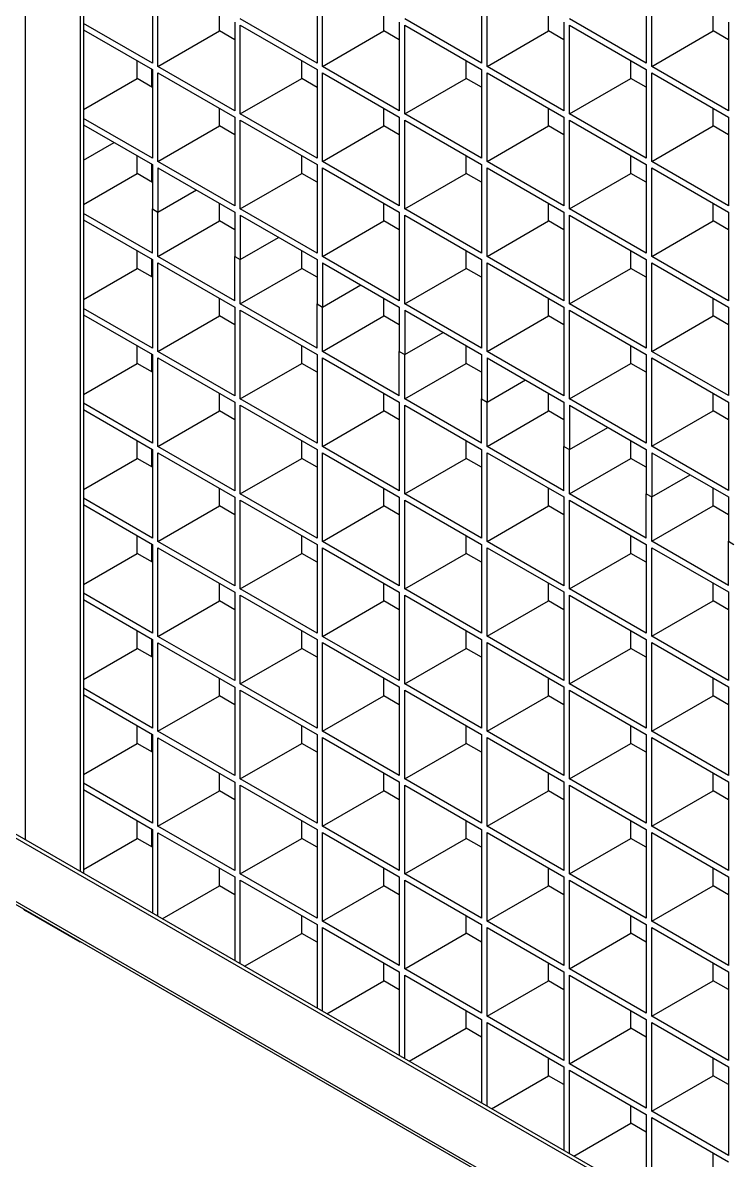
# Model space of a CAD drawing. Header units: millimetres. Extents: x -2042 to 12482, y -7966 to 2297.
# Drawn here: x 3027.5 to 3255.1, y -7031.4 to -6665.9 of the extents above; entities that cross this region are included whole.
import ezdxf

# ---------------------------------------------------------------- set-up
doc = ezdxf.new("R2010")
doc.units = ezdxf.units.MM

msp = doc.modelspace()

# ---------------------------------------------------------------- linework, layer by layer
at = {"linetype": 'Continuous'}
for p, q in [((3028.32, -4239.45), (3028.32, -6928.34)), ((3045.94, -4249.62), (3045.94, -6938.51)), ((3047, -4250.23), (3047, -6939.12)), ((-72.61, -5138.21), (3662.6, -7294.5)), ((-73.67, -5138.82), (3661.55, -7295.11)), ((-73.67, -5159.16), (3661.55, -7315.46)), ((-73.05, -5160.53), (3662.17, -7316.83)), ((3069.2, -6650.41), (3069.2, -6678.9)), ((3070.96, -6679.91), (3070.96, -6651.43)), ((3122.05, -6650.41), (3122.05, -6678.89)), ((3123.82, -6679.91), (3123.82, -6651.42)), ((3174.91, -6650.4), (3174.91, -6678.89)), ((3176.67, -6679.9), (3176.67, -6651.42)), ((3227.77, -6650.4), (3227.77, -6678.88)), ((3229.53, -6679.9), (3229.53, -6651.41)), ((3069.2, -6678.9), (3047, -6666.08)), ((3090.69, -6668.52), (3090.69, -6662.82)), ((3095.63, -6665.67), (3095.63, -6694.15)), ((3122.05, -6678.89), (3097.39, -6664.65)), ((3143.55, -6668.52), (3143.55, -6662.82)), ((3148.48, -6665.66), (3148.48, -6694.15)), ((3174.91, -6678.89), (3150.25, -6664.65)), ((3196.41, -6668.51), (3196.41, -6662.81)), ((3201.34, -6665.66), (3201.34, -6694.14)), ((3227.77, -6678.88), (3203.1, -6664.64)), ((3249.26, -6668.51), (3249.26, -6662.81)), ((3254.2, -6665.65), (3254.2, -6694.14)), ((3047, -6668.12), (3069.2, -6680.93)), ((3070.96, -6679.91), (3090.69, -6668.52)), ((3095.63, -6671.37), (3090.69, -6668.52)), ((3097.39, -6695.17), (3097.39, -6666.69)), ((3097.39, -6666.69), (3122.05, -6680.93)), ((3123.82, -6679.91), (3143.55, -6668.52)), ((3148.48, -6671.36), (3143.55, -6668.52)), ((3150.25, -6695.17), (3150.25, -6666.68)), ((3150.25, -6666.68), (3174.91, -6680.92)), ((3176.67, -6679.9), (3196.41, -6668.51)), ((3201.34, -6671.36), (3196.41, -6668.51)), ((3203.1, -6695.16), (3203.1, -6666.68)), ((3203.1, -6666.68), (3227.77, -6680.92)), ((3229.53, -6679.9), (3249.26, -6668.51)), ((3254.2, -6671.35), (3249.26, -6668.51)), ((3064.26, -6683.78), (3064.26, -6678.08)), ((3068.85, -6680.73), (3068.85, -6686.43)), ((3095.63, -6694.15), (3070.96, -6679.91)), ((3117.12, -6683.78), (3117.12, -6678.08)), ((3148.48, -6694.15), (3123.82, -6679.91)), ((3169.98, -6683.77), (3169.98, -6678.07)), ((3201.34, -6694.14), (3176.67, -6679.9)), ((3222.84, -6683.77), (3222.84, -6678.07)), ((3254.2, -6694.14), (3229.53, -6679.9)), ((3047, -6693.75), (3064.26, -6683.78)), ((3069.2, -6686.63), (3064.26, -6683.78)), ((3069.2, -6680.93), (3069.2, -6709.41)), ((3070.96, -6710.43), (3070.96, -6681.95)), ((3070.96, -6681.95), (3095.63, -6696.19)), ((3097.39, -6695.17), (3117.12, -6683.78)), ((3122.05, -6686.63), (3117.12, -6683.78)), ((3122.05, -6680.93), (3122.05, -6709.41)), ((3123.82, -6710.43), (3123.82, -6681.94)), ((3123.82, -6681.94), (3148.48, -6696.18)), ((3150.25, -6695.17), (3169.98, -6683.77)), ((3174.91, -6686.62), (3169.98, -6683.77)), ((3174.91, -6680.92), (3174.91, -6709.4)), ((3176.67, -6710.42), (3176.67, -6681.94)), ((3176.67, -6681.94), (3201.34, -6696.18)), ((3203.1, -6695.16), (3222.84, -6683.77)), ((3227.77, -6686.62), (3222.84, -6683.77)), ((3227.77, -6680.92), (3227.77, -6709.4)), ((3229.53, -6710.42), (3229.53, -6681.93)), ((3229.53, -6681.93), (3254.2, -6696.17)), ((3090.69, -6699.04), (3090.69, -6693.34)), ((3122.05, -6709.41), (3097.39, -6695.17)), ((3143.55, -6699.04), (3143.55, -6693.33)), ((3174.91, -6709.4), (3150.25, -6695.17)), ((3196.41, -6699.03), (3196.41, -6693.33)), ((3227.77, -6709.4), (3203.1, -6695.16)), ((3249.26, -6699.03), (3249.26, -6693.32)), ((3069.2, -6709.41), (3047, -6696.6)), ((3047, -6698.63), (3069.2, -6711.45)), ((3070.96, -6710.43), (3090.69, -6699.04)), ((3095.63, -6701.89), (3090.69, -6699.04)), ((3095.63, -6696.19), (3095.63, -6724.67)), ((3097.39, -6725.69), (3097.39, -6697.2)), ((3097.39, -6697.2), (3122.05, -6711.44)), ((3123.82, -6710.43), (3143.55, -6699.04)), ((3148.48, -6701.88), (3143.55, -6699.04)), ((3148.48, -6696.18), (3148.48, -6724.67)), ((3150.25, -6725.68), (3150.25, -6697.2)), ((3150.25, -6697.2), (3174.91, -6711.44)), ((3176.67, -6710.42), (3196.41, -6699.03)), ((3201.34, -6701.88), (3196.41, -6699.03)), ((3201.34, -6696.18), (3201.34, -6724.66)), ((3203.1, -6725.68), (3203.1, -6697.19)), ((3203.1, -6697.19), (3227.77, -6711.43)), ((3229.53, -6710.42), (3249.26, -6699.03)), ((3254.2, -6701.87), (3249.26, -6699.03)), ((3254.2, -6696.17), (3254.2, -6724.66)), ((3047, -6710.03), (3056.87, -6704.33)), ((3064.26, -6714.3), (3064.26, -6708.6)), ((3117.12, -6714.3), (3117.12, -6708.6)), ((3169.98, -6714.29), (3169.98, -6708.59)), ((3222.84, -6714.29), (3222.84, -6708.59)), ((3068.85, -6711.25), (3068.85, -6716.95)), ((3069.2, -6711.45), (3069.2, -6725.69)), ((3095.63, -6724.67), (3070.96, -6710.43)), ((3070.96, -6712.47), (3095.63, -6726.71)), ((3070.96, -6712.47), (3070.96, -6726.71)), ((3122.05, -6711.44), (3122.05, -6739.93)), ((3148.48, -6724.67), (3123.82, -6710.43)), ((3123.82, -6740.95), (3123.82, -6712.46)), ((3123.82, -6712.46), (3148.48, -6726.7)), ((3174.91, -6711.44), (3174.91, -6739.92)), ((3201.34, -6724.66), (3176.67, -6710.42)), ((3176.67, -6740.94), (3176.67, -6712.46)), ((3176.67, -6712.46), (3201.34, -6726.7)), ((3227.77, -6711.43), (3227.77, -6739.92)), ((3254.2, -6724.66), (3229.53, -6710.42)), ((3229.53, -6740.94), (3229.53, -6712.45)), ((3229.53, -6712.45), (3254.2, -6726.69)), ((3047, -6724.27), (3064.26, -6714.3)), ((3069.2, -6717.15), (3064.26, -6714.3)), ((3097.39, -6725.69), (3117.12, -6714.3)), ((3122.05, -6717.14), (3117.12, -6714.3)), ((3150.25, -6725.68), (3169.98, -6714.29)), ((3174.91, -6717.14), (3169.98, -6714.29)), ((3203.1, -6725.68), (3222.84, -6714.29)), ((3227.77, -6717.13), (3222.84, -6714.29)), ((3070.96, -6726.71), (3083.3, -6719.59)), ((3090.69, -6729.56), (3090.69, -6723.86)), ((3143.55, -6729.55), (3143.55, -6723.85)), ((3196.41, -6729.55), (3196.41, -6723.85)), ((3249.26, -6729.54), (3249.26, -6723.84)), ((3069.2, -6739.93), (3047, -6727.12)), ((3069.2, -6739.93), (3069.2, -6725.69)), ((3069.2, -6725.69), (3070.96, -6726.71)), ((3070.96, -6740.95), (3070.96, -6726.71)), ((3095.63, -6726.71), (3095.63, -6740.95)), ((3122.05, -6739.93), (3097.39, -6725.69)), ((3097.39, -6727.72), (3122.05, -6741.96)), ((3097.39, -6727.72), (3097.39, -6741.97)), ((3148.48, -6726.7), (3148.48, -6755.19)), ((3174.91, -6739.92), (3150.25, -6725.68)), ((3150.25, -6756.2), (3150.25, -6727.72)), ((3150.25, -6727.72), (3174.91, -6741.96)), ((3201.34, -6726.7), (3201.34, -6755.18)), ((3227.77, -6739.92), (3203.1, -6725.68)), ((3203.1, -6756.2), (3203.1, -6727.71)), ((3203.1, -6727.71), (3227.77, -6741.95)), ((3254.2, -6726.69), (3254.2, -6755.18)), ((3047, -6729.15), (3069.2, -6741.97)), ((3070.96, -6740.95), (3090.69, -6729.56)), ((3095.63, -6732.41), (3090.69, -6729.56)), ((3123.82, -6740.95), (3143.55, -6729.55)), ((3148.48, -6732.4), (3143.55, -6729.55)), ((3176.67, -6740.94), (3196.41, -6729.55)), ((3201.34, -6732.4), (3196.41, -6729.55)), ((3229.53, -6740.94), (3249.26, -6729.54)), ((3254.2, -6732.39), (3249.26, -6729.54)), ((3097.39, -6741.97), (3109.72, -6734.84)), ((3064.26, -6744.82), (3064.26, -6739.12)), ((3117.12, -6744.82), (3117.12, -6739.12)), ((3169.98, -6744.81), (3169.98, -6739.11)), ((3222.84, -6744.81), (3222.84, -6739.11)), ((3068.85, -6741.76), (3068.85, -6747.47)), ((3069.2, -6741.97), (3069.2, -6770.45)), ((3095.63, -6755.19), (3070.96, -6740.95)), ((3070.96, -6771.47), (3070.96, -6742.99)), ((3070.96, -6742.99), (3095.63, -6757.22)), ((3095.63, -6755.19), (3095.63, -6740.95)), ((3095.63, -6740.95), (3097.39, -6741.97)), ((3097.39, -6756.21), (3097.39, -6741.97)), ((3122.05, -6741.96), (3122.05, -6756.2)), ((3148.48, -6755.19), (3123.82, -6740.95)), ((3123.82, -6742.98), (3148.48, -6757.22)), ((3123.82, -6742.98), (3123.82, -6757.22)), ((3174.91, -6741.96), (3174.91, -6770.44)), ((3201.34, -6755.18), (3176.67, -6740.94)), ((3176.67, -6771.46), (3176.67, -6742.98)), ((3176.67, -6742.98), (3201.34, -6757.21)), ((3227.77, -6741.95), (3227.77, -6770.44)), ((3254.2, -6755.18), (3229.53, -6740.94)), ((3229.53, -6771.45), (3229.53, -6742.97)), ((3229.53, -6742.97), (3254.2, -6757.21)), ((3047, -6754.79), (3064.26, -6744.82)), ((3069.2, -6747.67), (3064.26, -6744.82)), ((3097.39, -6756.21), (3117.12, -6744.82)), ((3122.05, -6747.66), (3117.12, -6744.82)), ((3150.25, -6756.2), (3169.98, -6744.81)), ((3174.91, -6747.66), (3169.98, -6744.81)), ((3203.1, -6756.2), (3222.84, -6744.81)), ((3227.77, -6747.65), (3222.84, -6744.81)), ((3123.82, -6757.22), (3136.15, -6750.1)), ((3069.2, -6770.45), (3047, -6757.64)), ((3090.69, -6760.08), (3090.69, -6754.38)), ((3095.63, -6757.22), (3095.63, -6785.71)), ((3122.05, -6770.45), (3097.39, -6756.21)), ((3122.05, -6770.45), (3122.05, -6756.2)), ((3122.05, -6756.2), (3123.82, -6757.22)), ((3123.82, -6771.46), (3123.82, -6757.22)), ((3143.55, -6760.07), (3143.55, -6754.37)), ((3148.48, -6757.22), (3148.48, -6771.46)), ((3174.91, -6770.44), (3150.25, -6756.2)), ((3196.41, -6760.07), (3196.41, -6754.37)), ((3201.34, -6757.21), (3201.34, -6785.7)), ((3227.77, -6770.44), (3203.1, -6756.2)), ((3249.26, -6760.06), (3249.26, -6754.36)), ((3254.2, -6757.21), (3254.2, -6785.69)), ((3047, -6759.67), (3069.2, -6772.49)), ((3070.96, -6771.47), (3090.69, -6760.08)), ((3095.63, -6762.93), (3090.69, -6760.08)), ((3097.39, -6786.73), (3097.39, -6758.24)), ((3097.39, -6758.24), (3122.05, -6772.48)), ((3123.82, -6771.46), (3143.55, -6760.07)), ((3148.48, -6762.92), (3143.55, -6760.07)), ((3150.25, -6758.24), (3174.91, -6772.48)), ((3150.25, -6758.24), (3150.25, -6772.48)), ((3176.67, -6771.46), (3196.41, -6760.07)), ((3201.34, -6762.92), (3196.41, -6760.07)), ((3203.1, -6786.72), (3203.1, -6758.23)), ((3203.1, -6758.23), (3227.77, -6772.47)), ((3229.53, -6771.45), (3249.26, -6760.06)), ((3254.2, -6762.91), (3249.26, -6760.06)), ((3150.25, -6772.48), (3162.58, -6765.36)), ((3064.26, -6775.34), (3064.26, -6769.64)), ((3095.63, -6785.71), (3070.96, -6771.47)), ((3117.12, -6775.33), (3117.12, -6769.63)), ((3148.48, -6785.7), (3123.82, -6771.46)), ((3148.48, -6785.7), (3148.48, -6771.46)), ((3148.48, -6771.46), (3150.25, -6772.48)), ((3169.98, -6775.33), (3169.98, -6769.63)), ((3201.34, -6785.7), (3176.67, -6771.46)), ((3222.84, -6775.32), (3222.84, -6769.62)), ((3254.2, -6785.69), (3229.53, -6771.45)), ((3047, -6785.31), (3064.26, -6775.34)), ((3069.2, -6778.19), (3064.26, -6775.34)), ((3068.85, -6772.28), (3068.85, -6777.98)), ((3069.2, -6772.49), (3069.2, -6800.97)), ((3070.96, -6801.99), (3070.96, -6773.5)), ((3070.96, -6773.5), (3095.63, -6787.74)), ((3097.39, -6786.73), (3117.12, -6775.33)), ((3122.05, -6778.18), (3117.12, -6775.33)), ((3122.05, -6772.48), (3122.05, -6800.97)), ((3123.82, -6801.98), (3123.82, -6773.5)), ((3123.82, -6773.5), (3148.48, -6787.74)), ((3150.25, -6786.72), (3150.25, -6772.48)), ((3150.25, -6786.72), (3169.98, -6775.33)), ((3174.91, -6778.18), (3169.98, -6775.33)), ((3174.91, -6772.48), (3174.91, -6786.72)), ((3176.67, -6773.49), (3201.34, -6787.73)), ((3176.67, -6773.49), (3176.67, -6787.74)), ((3203.1, -6786.72), (3222.84, -6775.32)), ((3227.77, -6778.17), (3222.84, -6775.32)), ((3227.77, -6772.47), (3227.77, -6800.96)), ((3229.53, -6801.97), (3229.53, -6773.49)), ((3229.53, -6773.49), (3254.2, -6787.73)), ((3176.67, -6787.74), (3189.01, -6780.61)), ((3090.69, -6790.6), (3090.69, -6784.9)), ((3122.05, -6800.97), (3097.39, -6786.73)), ((3143.55, -6790.59), (3143.55, -6784.89)), ((3174.91, -6800.96), (3150.25, -6786.72)), ((3174.91, -6800.96), (3174.91, -6786.72)), ((3174.91, -6786.72), (3176.67, -6787.74)), ((3196.41, -6790.59), (3196.41, -6784.89)), ((3227.77, -6800.96), (3203.1, -6786.72)), ((3249.26, -6790.58), (3249.26, -6784.88)), ((3069.2, -6800.97), (3047, -6788.15)), ((3047, -6790.19), (3069.2, -6803.01)), ((3095.63, -6787.74), (3095.63, -6816.23)), ((3097.39, -6817.24), (3097.39, -6788.76)), ((3097.39, -6788.76), (3122.05, -6803)), ((3148.48, -6787.74), (3148.48, -6816.22)), ((3150.25, -6817.24), (3150.25, -6788.76)), ((3150.25, -6788.76), (3174.91, -6803)), ((3176.67, -6801.98), (3176.67, -6787.74)), ((3201.34, -6787.73), (3201.34, -6801.98)), ((3203.1, -6788.75), (3227.77, -6802.99)), ((3203.1, -6788.75), (3203.1, -6802.99)), ((3254.2, -6787.73), (3254.2, -6816.21)), ((3070.96, -6801.99), (3090.69, -6790.6)), ((3095.63, -6793.44), (3090.69, -6790.6)), ((3123.82, -6801.98), (3143.55, -6790.59)), ((3148.48, -6793.44), (3143.55, -6790.59)), ((3176.67, -6801.98), (3196.41, -6790.59)), ((3201.34, -6793.43), (3196.41, -6790.59)), ((3229.53, -6801.97), (3249.26, -6790.58)), ((3254.2, -6793.43), (3249.26, -6790.58)), ((3203.1, -6802.99), (3215.44, -6795.87)), ((3064.26, -6805.86), (3064.26, -6800.16)), ((3117.12, -6805.85), (3117.12, -6800.15)), ((3169.98, -6805.85), (3169.98, -6800.15)), ((3222.84, -6805.84), (3222.84, -6800.14)), ((3068.85, -6802.8), (3068.85, -6808.5)), ((3069.2, -6803.01), (3069.2, -6831.49)), ((3095.63, -6816.23), (3070.96, -6801.99)), ((3070.96, -6832.51), (3070.96, -6804.02)), ((3070.96, -6804.02), (3095.63, -6818.26)), ((3122.05, -6803), (3122.05, -6831.48)), ((3148.48, -6816.22), (3123.82, -6801.98)), ((3123.82, -6832.5), (3123.82, -6804.02)), ((3123.82, -6804.02), (3148.48, -6818.26)), ((3174.91, -6803), (3174.91, -6831.48)), ((3201.34, -6816.22), (3176.67, -6801.98)), ((3176.67, -6832.5), (3176.67, -6804.01)), ((3176.67, -6804.01), (3201.34, -6818.25)), ((3201.34, -6816.22), (3201.34, -6801.98)), ((3201.34, -6801.98), (3203.1, -6802.99)), ((3203.1, -6817.23), (3203.1, -6802.99)), ((3227.77, -6802.99), (3227.77, -6817.23)), ((3254.2, -6816.21), (3229.53, -6801.97)), ((3229.53, -6804.01), (3254.2, -6818.25)), ((3229.53, -6804.01), (3229.53, -6818.25)), ((3047, -6815.83), (3064.26, -6805.86)), ((3069.2, -6808.71), (3064.26, -6805.86)), ((3097.39, -6817.24), (3117.12, -6805.85)), ((3122.05, -6808.7), (3117.12, -6805.85)), ((3150.25, -6817.24), (3169.98, -6805.85)), ((3174.91, -6808.7), (3169.98, -6805.85)), ((3203.1, -6817.23), (3222.84, -6805.84)), ((3227.77, -6808.69), (3222.84, -6805.84)), ((3229.53, -6818.25), (3241.87, -6811.13)), ((3090.69, -6821.11), (3090.69, -6815.41)), ((3143.55, -6821.11), (3143.55, -6815.41)), ((3196.41, -6821.1), (3196.41, -6815.4)), ((3249.26, -6821.1), (3249.26, -6815.4)), ((3069.2, -6831.49), (3047, -6818.67)), ((3095.63, -6818.26), (3095.63, -6846.75)), ((3122.05, -6831.48), (3097.39, -6817.24)), ((3097.39, -6847.76), (3097.39, -6819.28)), ((3097.39, -6819.28), (3122.05, -6833.52)), ((3148.48, -6818.26), (3148.48, -6846.74)), ((3174.91, -6831.48), (3150.25, -6817.24)), ((3150.25, -6847.76), (3150.25, -6819.27)), ((3150.25, -6819.27), (3174.91, -6833.51)), ((3201.34, -6818.25), (3201.34, -6846.74)), ((3227.77, -6831.47), (3203.1, -6817.23)), ((3203.1, -6847.75), (3203.1, -6819.27)), ((3203.1, -6819.27), (3227.77, -6833.51)), ((3227.77, -6831.47), (3227.77, -6817.23)), ((3227.77, -6817.23), (3229.53, -6818.25)), ((3229.53, -6832.49), (3229.53, -6818.25)), ((3254.2, -6818.25), (3254.2, -6832.49)), ((3047, -6820.71), (3069.2, -6833.52)), ((3070.96, -6832.51), (3090.69, -6821.11)), ((3095.63, -6823.96), (3090.69, -6821.11)), ((3123.82, -6832.5), (3143.55, -6821.11)), ((3148.48, -6823.96), (3143.55, -6821.11)), ((3176.67, -6832.5), (3196.41, -6821.1)), ((3201.34, -6823.95), (3196.41, -6821.1)), ((3229.53, -6832.49), (3249.26, -6821.1)), ((3254.2, -6823.95), (3249.26, -6821.1)), ((3064.26, -6836.38), (3064.26, -6830.68)), ((3117.12, -6836.37), (3117.12, -6830.67)), ((3169.98, -6836.37), (3169.98, -6830.67)), ((3222.84, -6836.36), (3222.84, -6830.66)), ((3068.85, -6833.32), (3068.85, -6839.02)), ((3069.2, -6833.52), (3069.2, -6862.01)), ((3095.63, -6846.75), (3070.96, -6832.51)), ((3122.05, -6833.52), (3122.05, -6862)), ((3148.48, -6846.74), (3123.82, -6832.5)), ((3174.91, -6833.51), (3174.91, -6862)), ((3201.34, -6846.74), (3176.67, -6832.5)), ((3227.77, -6833.51), (3227.77, -6861.99)), ((3254.2, -6846.73), (3229.53, -6832.49)), ((3254.2, -6846.73), (3254.2, -6832.49)), ((3254.2, -6832.49), (3255.96, -6833.51)), ((3047, -6846.34), (3064.26, -6836.38)), ((3069.2, -6839.22), (3064.26, -6836.38)), ((3070.96, -6863.02), (3070.96, -6834.54)), ((3070.96, -6834.54), (3095.63, -6848.78)), ((3097.39, -6847.76), (3117.12, -6836.37)), ((3122.05, -6839.22), (3117.12, -6836.37)), ((3123.82, -6863.02), (3123.82, -6834.54)), ((3123.82, -6834.54), (3148.48, -6848.78)), ((3150.25, -6847.76), (3169.98, -6836.37)), ((3174.91, -6839.21), (3169.98, -6836.37)), ((3176.67, -6863.01), (3176.67, -6834.53)), ((3176.67, -6834.53), (3201.34, -6848.77)), ((3203.1, -6847.75), (3222.84, -6836.36)), ((3227.77, -6839.21), (3222.84, -6836.36)), ((3229.53, -6863.01), (3229.53, -6834.53)), ((3229.53, -6834.53), (3254.2, -6848.77)), ((3090.69, -6851.63), (3090.69, -6845.93)), ((3095.63, -6848.78), (3095.63, -6877.26)), ((3122.05, -6862), (3097.39, -6847.76)), ((3143.55, -6851.63), (3143.55, -6845.93)), ((3148.48, -6848.78), (3148.48, -6877.26)), ((3174.91, -6862), (3150.25, -6847.76)), ((3196.41, -6851.62), (3196.41, -6845.92)), ((3201.34, -6848.77), (3201.34, -6877.25)), ((3227.77, -6861.99), (3203.1, -6847.75)), ((3249.26, -6851.62), (3249.26, -6845.92)), ((3254.2, -6848.77), (3254.2, -6877.25)), ((3069.2, -6862.01), (3047, -6849.19)), ((3047, -6851.23), (3069.2, -6864.04)), ((3070.96, -6863.02), (3090.69, -6851.63)), ((3095.63, -6854.48), (3090.69, -6851.63)), ((3097.39, -6878.28), (3097.39, -6849.8)), ((3097.39, -6849.8), (3122.05, -6864.04)), ((3123.82, -6863.02), (3143.55, -6851.63)), ((3148.48, -6854.48), (3143.55, -6851.63)), ((3150.25, -6878.28), (3150.25, -6849.79)), ((3150.25, -6849.79), (3174.91, -6864.03)), ((3176.67, -6863.01), (3196.41, -6851.62)), ((3201.34, -6854.47), (3196.41, -6851.62)), ((3203.1, -6878.27), (3203.1, -6849.79)), ((3203.1, -6849.79), (3227.77, -6864.03)), ((3229.53, -6863.01), (3249.26, -6851.62)), ((3254.2, -6854.47), (3249.26, -6851.62)), ((3064.26, -6866.89), (3064.26, -6861.19)), ((3095.63, -6877.26), (3070.96, -6863.02)), ((3117.12, -6866.89), (3117.12, -6861.19)), ((3148.48, -6877.26), (3123.82, -6863.02)), ((3169.98, -6866.88), (3169.98, -6861.18)), ((3201.34, -6877.25), (3176.67, -6863.01)), ((3222.84, -6866.88), (3222.84, -6861.18)), ((3254.2, -6877.25), (3229.53, -6863.01)), ((3047, -6876.86), (3064.26, -6866.89)), ((3069.2, -6869.74), (3064.26, -6866.89)), ((3068.85, -6863.84), (3068.85, -6869.54)), ((3069.2, -6864.04), (3069.2, -6892.53)), ((3070.96, -6893.54), (3070.96, -6865.06)), ((3070.96, -6865.06), (3095.63, -6879.3)), ((3097.39, -6878.28), (3117.12, -6866.89)), ((3122.05, -6869.74), (3117.12, -6866.89)), ((3122.05, -6864.04), (3122.05, -6892.52)), ((3123.82, -6893.54), (3123.82, -6865.05)), ((3123.82, -6865.05), (3148.48, -6879.29)), ((3150.25, -6878.28), (3169.98, -6866.88)), ((3174.91, -6869.73), (3169.98, -6866.88)), ((3174.91, -6864.03), (3174.91, -6892.52)), ((3176.67, -6893.53), (3176.67, -6865.05)), ((3176.67, -6865.05), (3201.34, -6879.29)), ((3203.1, -6878.27), (3222.84, -6866.88)), ((3227.77, -6869.73), (3222.84, -6866.88)), ((3227.77, -6864.03), (3227.77, -6892.51)), ((3229.53, -6893.53), (3229.53, -6865.04)), ((3229.53, -6865.04), (3254.2, -6879.28)), ((3090.69, -6882.15), (3090.69, -6876.45)), ((3143.55, -6882.15), (3143.55, -6876.45)), ((3196.41, -6882.14), (3196.41, -6876.44)), ((3249.26, -6882.14), (3249.26, -6876.44)), ((3069.2, -6892.53), (3047, -6879.71)), ((3047, -6881.74), (3069.2, -6894.56)), ((3095.63, -6879.3), (3095.63, -6907.78)), ((3122.05, -6892.52), (3097.39, -6878.28)), ((3097.39, -6908.8), (3097.39, -6880.32)), ((3097.39, -6880.32), (3122.05, -6894.56)), ((3148.48, -6879.29), (3148.48, -6907.78)), ((3174.91, -6892.52), (3150.25, -6878.28)), ((3150.25, -6908.8), (3150.25, -6880.31)), ((3150.25, -6880.31), (3174.91, -6894.55)), ((3201.34, -6879.29), (3201.34, -6907.77)), ((3227.77, -6892.51), (3203.1, -6878.27)), ((3203.1, -6908.79), (3203.1, -6880.31)), ((3203.1, -6880.31), (3227.77, -6894.55)), ((3254.2, -6879.28), (3254.2, -6907.77)), ((3070.96, -6893.54), (3090.69, -6882.15)), ((3095.63, -6885), (3090.69, -6882.15)), ((3123.82, -6893.54), (3143.55, -6882.15)), ((3148.48, -6884.99), (3143.55, -6882.15)), ((3176.67, -6893.53), (3196.41, -6882.14)), ((3201.34, -6884.99), (3196.41, -6882.14)), ((3229.53, -6893.53), (3249.26, -6882.14)), ((3254.2, -6884.98), (3249.26, -6882.14)), ((3064.26, -6897.41), (3064.26, -6891.71)), ((3117.12, -6897.41), (3117.12, -6891.71)), ((3169.98, -6897.4), (3169.98, -6891.7)), ((3222.84, -6897.4), (3222.84, -6891.7)), ((3068.85, -6894.36), (3068.85, -6900.06)), ((3069.2, -6894.56), (3069.2, -6923.04)), ((3095.63, -6907.78), (3070.96, -6893.54)), ((3070.96, -6924.06), (3070.96, -6895.58)), ((3070.96, -6895.58), (3095.63, -6909.82)), ((3122.05, -6894.56), (3122.05, -6923.04)), ((3148.48, -6907.78), (3123.82, -6893.54)), ((3123.82, -6924.06), (3123.82, -6895.57)), ((3123.82, -6895.57), (3148.48, -6909.81)), ((3174.91, -6894.55), (3174.91, -6923.03)), ((3201.34, -6907.77), (3176.67, -6893.53)), ((3176.67, -6924.05), (3176.67, -6895.57)), ((3176.67, -6895.57), (3201.34, -6909.81)), ((3227.77, -6894.55), (3227.77, -6923.03)), ((3254.2, -6907.77), (3229.53, -6893.53)), ((3229.53, -6924.05), (3229.53, -6895.56)), ((3229.53, -6895.56), (3254.2, -6909.8)), ((3047, -6907.38), (3064.26, -6897.41)), ((3069.2, -6900.26), (3064.26, -6897.41)), ((3097.39, -6908.8), (3117.12, -6897.41)), ((3122.05, -6900.26), (3117.12, -6897.41)), ((3150.25, -6908.8), (3169.98, -6897.4)), ((3174.91, -6900.25), (3169.98, -6897.4)), ((3203.1, -6908.79), (3222.84, -6897.4)), ((3227.77, -6900.25), (3222.84, -6897.4)), ((3090.69, -6912.67), (3090.69, -6906.97)), ((3143.55, -6912.66), (3143.55, -6906.96)), ((3196.41, -6912.66), (3196.41, -6906.96)), ((3249.26, -6912.66), (3249.26, -6906.95)), ((3069.2, -6923.04), (3047, -6910.23)), ((3095.63, -6909.82), (3095.63, -6938.3)), ((3122.05, -6923.04), (3097.39, -6908.8)), ((3097.39, -6939.32), (3097.39, -6910.83)), ((3097.39, -6910.83), (3122.05, -6925.07)), ((3148.48, -6909.81), (3148.48, -6938.3)), ((3174.91, -6923.03), (3150.25, -6908.8)), ((3150.25, -6939.31), (3150.25, -6910.83)), ((3150.25, -6910.83), (3174.91, -6925.07)), ((3201.34, -6909.81), (3201.34, -6938.29)), ((3227.77, -6923.03), (3203.1, -6908.79)), ((3203.1, -6939.31), (3203.1, -6910.82)), ((3203.1, -6910.82), (3227.77, -6925.06)), ((3254.2, -6909.8), (3254.2, -6938.29)), ((3047, -6912.26), (3069.2, -6925.08)), ((3070.96, -6924.06), (3090.69, -6912.67)), ((3095.63, -6915.52), (3090.69, -6912.67)), ((3123.82, -6924.06), (3143.55, -6912.66)), ((3148.48, -6915.51), (3143.55, -6912.66)), ((3176.67, -6924.05), (3196.41, -6912.66)), ((3201.34, -6915.51), (3196.41, -6912.66)), ((3229.53, -6924.05), (3249.26, -6912.66)), ((3254.2, -6915.5), (3249.26, -6912.66)), ((3064.26, -6927.93), (3064.26, -6922.23)), ((3068.85, -6924.88), (3068.85, -6930.58)), ((3069.2, -6925.08), (3069.2, -6951.93)), ((3095.63, -6938.3), (3070.96, -6924.06)), ((3117.12, -6927.93), (3117.12, -6922.23)), ((3122.05, -6925.07), (3122.05, -6953.56)), ((3148.48, -6938.3), (3123.82, -6924.06)), ((3169.98, -6927.92), (3169.98, -6922.22)), ((3174.91, -6925.07), (3174.91, -6953.55)), ((3201.34, -6938.29), (3176.67, -6924.05)), ((3222.84, -6927.92), (3222.84, -6922.22)), ((3227.77, -6925.06), (3227.77, -6953.55)), ((3254.2, -6938.29), (3229.53, -6924.05)), ((3047, -6937.9), (3064.26, -6927.93)), ((3069.2, -6930.78), (3064.26, -6927.93)), ((3070.96, -6952.95), (3070.96, -6926.1)), ((3070.96, -6926.1), (3095.63, -6940.34)), ((3097.39, -6939.32), (3117.12, -6927.93)), ((3122.05, -6930.77), (3117.12, -6927.93)), ((3123.82, -6954.58), (3123.82, -6926.09)), ((3123.82, -6926.09), (3148.48, -6940.33)), ((3150.25, -6939.31), (3169.98, -6927.92)), ((3174.91, -6930.77), (3169.98, -6927.92)), ((3176.67, -6954.57), (3176.67, -6926.09)), ((3176.67, -6926.09), (3201.34, -6940.33)), ((3203.1, -6939.31), (3222.84, -6927.92)), ((3227.77, -6930.76), (3222.84, -6927.92)), ((3229.53, -6954.57), (3229.53, -6926.08)), ((3229.53, -6926.08), (3254.2, -6940.32)), ((3090.69, -6943.19), (3090.69, -6937.49)), ((3095.63, -6940.34), (3095.63, -6967.19)), ((3122.05, -6953.56), (3097.39, -6939.32)), ((3143.55, -6943.18), (3143.55, -6937.48)), ((3148.48, -6940.33), (3148.48, -6968.82)), ((3174.91, -6953.55), (3150.25, -6939.31)), ((3196.41, -6943.18), (3196.41, -6937.48)), ((3201.34, -6940.33), (3201.34, -6968.81)), ((3227.77, -6953.55), (3203.1, -6939.31)), ((3249.26, -6943.17), (3249.26, -6937.47)), ((3254.2, -6940.32), (3254.2, -6968.81)), ((3072.37, -6953.77), (3090.69, -6943.19)), ((3095.63, -6946.04), (3090.69, -6943.19)), ((3097.39, -6968.21), (3097.39, -6941.35)), ((3097.39, -6941.35), (3122.05, -6955.59)), ((3123.82, -6954.58), (3143.55, -6943.18)), ((3148.48, -6946.03), (3143.55, -6943.18)), ((3150.25, -6969.83), (3150.25, -6941.35)), ((3150.25, -6941.35), (3174.91, -6955.59)), ((3176.67, -6954.57), (3196.41, -6943.18)), ((3201.34, -6946.03), (3196.41, -6943.18)), ((3203.1, -6969.83), (3203.1, -6941.34)), ((3203.1, -6941.34), (3227.77, -6955.58)), ((3229.53, -6954.57), (3249.26, -6943.17)), ((3254.2, -6946.02), (3249.26, -6943.17)), ((3028.32, -6950.92), (3028.32, -6951.12)), ((3045.94, -6961.3), (3028.32, -6951.12)), ((3117.12, -6958.45), (3117.12, -6952.74)), ((3148.48, -6968.82), (3123.82, -6954.58)), ((3169.98, -6958.44), (3169.98, -6952.74)), ((3201.34, -6968.81), (3176.67, -6954.57)), ((3222.84, -6958.44), (3222.84, -6952.73)), ((3254.2, -6968.81), (3229.53, -6954.57)), ((3098.8, -6969.02), (3117.12, -6958.45)), ((3122.05, -6961.29), (3117.12, -6958.45)), ((3122.05, -6955.59), (3122.05, -6982.45)), ((3123.82, -6983.47), (3123.82, -6956.61)), ((3123.82, -6956.61), (3148.48, -6970.85)), ((3150.25, -6969.83), (3169.98, -6958.44)), ((3174.91, -6961.29), (3169.98, -6958.44)), ((3174.91, -6955.59), (3174.91, -6984.07)), ((3176.67, -6985.09), (3176.67, -6956.6)), ((3176.67, -6956.6), (3201.34, -6970.84)), ((3203.1, -6969.83), (3222.84, -6958.44)), ((3227.77, -6961.28), (3222.84, -6958.44)), ((3227.77, -6955.58), (3227.77, -6984.07)), ((3229.53, -6985.08), (3229.53, -6956.6)), ((3229.53, -6956.6), (3254.2, -6970.84)), ((3045.94, -6961.09), (3045.94, -6961.3)), ((3046.12, -6961.19), (3045.94, -6961.3)), ((3143.55, -6973.7), (3143.55, -6968)), ((3196.41, -6973.7), (3196.41, -6968)), ((3249.26, -6973.69), (3249.26, -6967.99)), ((3148.48, -6970.85), (3148.48, -6997.71)), ((3174.91, -6984.07), (3150.25, -6969.83)), ((3150.25, -6998.72), (3150.25, -6971.87)), ((3150.25, -6971.87), (3174.91, -6986.11)), ((3201.34, -6970.84), (3201.34, -6999.33)), ((3227.77, -6984.07), (3203.1, -6969.83)), ((3203.1, -7000.35), (3203.1, -6971.86)), ((3203.1, -6971.86), (3227.77, -6986.1)), ((3254.2, -6970.84), (3254.2, -6999.32)), ((3125.23, -6984.28), (3143.55, -6973.7)), ((3148.48, -6976.55), (3143.55, -6973.7)), ((3176.67, -6985.09), (3196.41, -6973.7)), ((3201.34, -6976.55), (3196.41, -6973.7)), ((3229.53, -6985.08), (3249.26, -6973.69)), ((3254.2, -6976.54), (3249.26, -6973.69)), ((3169.98, -6988.96), (3169.98, -6983.26)), ((3222.84, -6988.95), (3222.84, -6983.25)), ((3174.91, -6986.11), (3174.91, -7012.96)), ((3201.34, -6999.33), (3176.67, -6985.09)), ((3176.67, -7013.98), (3176.67, -6987.12)), ((3176.67, -6987.12), (3201.34, -7001.36)), ((3227.77, -6986.1), (3227.77, -7014.59)), ((3254.2, -6999.32), (3229.53, -6985.08)), ((3229.53, -7015.6), (3229.53, -6987.12)), ((3229.53, -6987.12), (3254.2, -7001.36)), ((3151.66, -6999.54), (3169.98, -6988.96)), ((3174.91, -6991.81), (3169.98, -6988.96)), ((3203.1, -7000.35), (3222.84, -6988.95)), ((3227.77, -6991.8), (3222.84, -6988.95)), ((3196.41, -7004.22), (3196.41, -6998.52)), ((3249.26, -7004.21), (3249.26, -6998.51)), ((3201.34, -7001.36), (3201.34, -7028.22)), ((3227.77, -7014.59), (3203.1, -7000.35)), ((3203.1, -7029.24), (3203.1, -7002.38)), ((3203.1, -7002.38), (3227.77, -7016.62)), ((3254.2, -7001.36), (3254.2, -7029.84)), ((3178.08, -7014.79), (3196.41, -7004.22)), ((3201.34, -7007.06), (3196.41, -7004.22)), ((3229.53, -7015.6), (3249.26, -7004.21)), ((3254.2, -7007.06), (3249.26, -7004.21)), ((3222.84, -7019.47), (3222.84, -7013.77)), ((3227.77, -7016.62), (3227.77, -7043.48)), ((3254.2, -7029.84), (3229.53, -7015.6)), ((3204.51, -7030.05), (3222.84, -7019.47)), ((3227.77, -7022.32), (3222.84, -7019.47)), ((3229.53, -7044.49), (3229.53, -7017.64)), ((3229.53, -7017.64), (3254.2, -7031.88)), ((3249.26, -7034.73), (3249.26, -7029.03))]:
    msp.add_line(p, q, dxfattribs=at)
msp.add_arc((3029.22, -6949.43), 1.92, 214.7842, 242.0394, dxfattribs=at)

doc.saveas('drawing.dxf')
